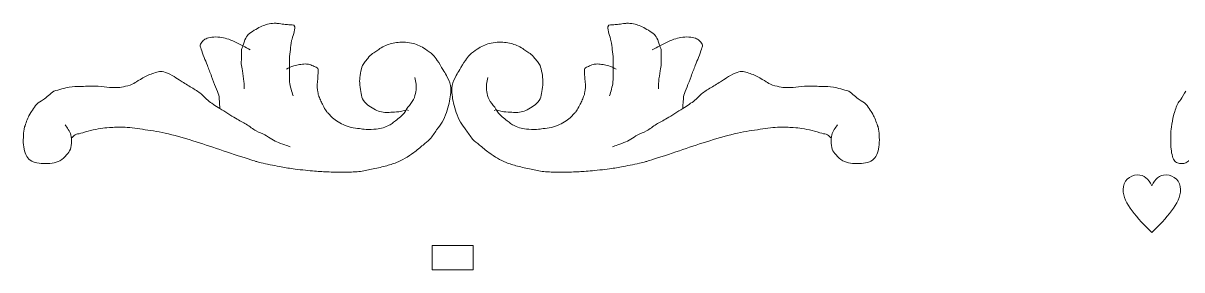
# Model space of a CAD drawing. Header units: millimetres. Extents: x -244 to 210, y -105 to 169.
# Drawn here: x -227.9 to -123.4, y 146.6 to 168.9 of the extents above; entities that cross this region are included whole.
import ezdxf

# ---------------------------------------------------------------- set-up
doc = ezdxf.new("R2010")
doc.units = ezdxf.units.MM
doc.header["$MEASUREMENT"] = 0
doc.layers.add('Camada 1', color=7, linetype='Continuous')

msp = doc.modelspace()

# ---------------------------------------------------------------- linework, layer by layer
at = {"layer": 'Camada 1', "color": 240, "lineweight": 9}
msp.add_lwpolyline([(-191.0017, 146.6117), (-187.2893, 146.6117), (-187.2893, 148.8117), (-191.0017, 148.8117), (-191.0017, 146.6117)], close=True, dxfattribs=at)
at = {"layer": 'Camada 1', "color": 250, "lineweight": 9}
for points, knots in [([(-207.9451, 162.9429), (-207.9538, 163.1602), (-207.9451, 163.3274), (-207.9712, 163.5949), (-207.9712, 163.5949), (-207.9973, 163.8624), (-208.0625, 164.2786), (-208.1017, 164.5458), (-208.1017, 164.5458), (-208.1408, 164.8129), (-208.193, 164.9748), (-208.2061, 165.1978), (-208.2061, 165.1978), (-208.2191, 165.4208), (-208.1843, 165.6642), (-208.18, 165.877), (-208.18, 165.877), (-208.1756, 166.0898), (-208.1975, 166.3188), (-208.18, 166.4747), (-208.18, 166.4747), (-208.1624, 166.6305), (-208.1365, 166.6286), (-208.0756, 166.8007), (-208.0756, 166.8007), (-208.0147, 166.9728), (-207.9162, 167.3188), (-207.8147, 167.5071), (-207.8147, 167.5071), (-207.7132, 167.6954), (-207.6293, 167.782), (-207.4755, 167.9146), (-207.4755, 167.9146), (-207.3218, 168.0472), (-207.0894, 168.1839), (-206.9015, 168.295), (-206.9015, 168.295), (-206.7137, 168.4059), (-206.5269, 168.503), (-206.3496, 168.5803), (-206.3496, 168.5803), (-206.1722, 168.6576), (-206.0234, 168.7143), (-205.8395, 168.7577), (-205.8395, 168.7577), (-205.6556, 168.801), (-205.4062, 168.8281), (-205.2509, 168.8395), (-205.2509, 168.8395), (-205.0956, 168.8509), (-205.0547, 168.8396), (-204.9107, 168.8259), (-204.9107, 168.8259), (-204.7668, 168.8123), (-204.5532, 168.7781), (-204.3875, 168.7577), (-204.3875, 168.7577), (-204.2219, 168.7372), (-204.0833, 168.7442), (-203.9167, 168.7031), (-203.9167, 168.7031), (-203.7499, 168.662), (-203.4462, 168.8134), (-203.3935, 168.512), (-203.3935, 168.512), (-203.3408, 168.2107), (-203.6027, 167.6253), (-203.6682, 167.284), (-203.6682, 167.284), (-203.7336, 166.9427), (-203.7532, 166.7451), (-203.7859, 166.4653), (-203.7859, 166.4653), (-203.8185, 166.1855), (-203.8514, 165.9472), (-203.8644, 165.6057), (-203.8644, 165.6057), (-203.8775, 165.2643), (-203.867, 164.7583), (-203.8644, 164.4186), (-203.8644, 164.4186), (-203.8619, 164.0789), (-203.8732, 163.8192), (-203.8489, 163.5677), (-203.8489, 163.5677), (-203.8245, 163.3163), (-203.7706, 163.1287), (-203.7184, 162.9157), (-203.7184, 162.9157), (-203.6662, 162.7027), (-203.5966, 162.4991), (-203.5358, 162.2908)], [0, 0, 0, 0, 0.04166667, 0.04166667, 0.04166667, 0.04166667, 0.08333333, 0.08333333, 0.08333333, 0.08333333, 0.125, 0.125, 0.125, 0.125, 0.16666667, 0.16666667, 0.16666667, 0.16666667, 0.20833333, 0.20833333, 0.20833333, 0.20833333, 0.25, 0.25, 0.25, 0.25, 0.29166667, 0.29166667, 0.29166667, 0.29166667, 0.33333333, 0.33333333, 0.33333333, 0.33333333, 0.375, 0.375, 0.375, 0.375, 0.41666667, 0.41666667, 0.41666667, 0.41666667, 0.45833333, 0.45833333, 0.45833333, 0.45833333, 0.5, 0.5, 0.5, 0.5, 0.54166667, 0.54166667, 0.54166667, 0.54166667, 0.58333333, 0.58333333, 0.58333333, 0.58333333, 0.625, 0.625, 0.625, 0.625, 0.66666667, 0.66666667, 0.66666667, 0.66666667, 0.70833333, 0.70833333, 0.70833333, 0.70833333, 0.75, 0.75, 0.75, 0.75, 0.79166667, 0.79166667, 0.79166667, 0.79166667, 0.83333333, 0.83333333, 0.83333333, 0.83333333, 0.875, 0.875, 0.875, 0.875, 0.91666667, 0.91666667, 0.91666667, 0.91666667, 1, 1, 1, 1]), ([(-170.5964, 162.9429), (-170.5877, 163.1602), (-170.5964, 163.3274), (-170.5703, 163.5949), (-170.5703, 163.5949), (-170.5442, 163.8624), (-170.479, 164.2786), (-170.4398, 164.5458), (-170.4398, 164.5458), (-170.4007, 164.8129), (-170.3486, 164.9748), (-170.3355, 165.1978), (-170.3355, 165.1978), (-170.3225, 165.4208), (-170.3573, 165.6642), (-170.3616, 165.877), (-170.3616, 165.877), (-170.366, 166.0898), (-170.344, 166.3188), (-170.3616, 166.4747), (-170.3616, 166.4747), (-170.3791, 166.6305), (-170.405, 166.6286), (-170.4659, 166.8007), (-170.4659, 166.8007), (-170.5268, 166.9728), (-170.6254, 167.3188), (-170.7268, 167.5071), (-170.7268, 167.5071), (-170.8283, 167.6954), (-170.9123, 167.782), (-171.066, 167.9146), (-171.066, 167.9146), (-171.2198, 168.0472), (-171.4522, 168.1839), (-171.64, 168.295), (-171.64, 168.295), (-171.8279, 168.4059), (-172.0147, 168.503), (-172.192, 168.5803), (-172.192, 168.5803), (-172.3693, 168.6576), (-172.5182, 168.7143), (-172.7021, 168.7577), (-172.7021, 168.7577), (-172.8859, 168.801), (-173.1354, 168.8281), (-173.2907, 168.8395), (-173.2907, 168.8395), (-173.446, 168.8509), (-173.4868, 168.8396), (-173.6308, 168.8259), (-173.6308, 168.8259), (-173.7748, 168.8123), (-173.9884, 168.7781), (-174.154, 168.7577), (-174.154, 168.7577), (-174.3197, 168.7372), (-174.4582, 168.7442), (-174.6249, 168.7031), (-174.6249, 168.7031), (-174.7916, 168.662), (-175.0953, 168.8134), (-175.1481, 168.512), (-175.1481, 168.512), (-175.2008, 168.2107), (-174.9388, 167.6253), (-174.8734, 167.284), (-174.8734, 167.284), (-174.8079, 166.9427), (-174.7884, 166.7451), (-174.7557, 166.4653), (-174.7557, 166.4653), (-174.723, 166.1855), (-174.6902, 165.9472), (-174.6771, 165.6057), (-174.6771, 165.6057), (-174.6641, 165.2643), (-174.6746, 164.7583), (-174.6771, 164.4186), (-174.6771, 164.4186), (-174.6797, 164.0789), (-174.6683, 163.8192), (-174.6927, 163.5677), (-174.6927, 163.5677), (-174.7171, 163.3163), (-174.771, 163.1287), (-174.8232, 162.9157), (-174.8232, 162.9157), (-174.8753, 162.7027), (-174.9449, 162.4991), (-175.0058, 162.2908)], [0, 0, 0, 0, 0.04166667, 0.04166667, 0.04166667, 0.04166667, 0.08333333, 0.08333333, 0.08333333, 0.08333333, 0.125, 0.125, 0.125, 0.125, 0.16666667, 0.16666667, 0.16666667, 0.16666667, 0.20833333, 0.20833333, 0.20833333, 0.20833333, 0.25, 0.25, 0.25, 0.25, 0.29166667, 0.29166667, 0.29166667, 0.29166667, 0.33333333, 0.33333333, 0.33333333, 0.33333333, 0.375, 0.375, 0.375, 0.375, 0.41666667, 0.41666667, 0.41666667, 0.41666667, 0.45833333, 0.45833333, 0.45833333, 0.45833333, 0.5, 0.5, 0.5, 0.5, 0.54166667, 0.54166667, 0.54166667, 0.54166667, 0.58333333, 0.58333333, 0.58333333, 0.58333333, 0.625, 0.625, 0.625, 0.625, 0.66666667, 0.66666667, 0.66666667, 0.66666667, 0.70833333, 0.70833333, 0.70833333, 0.70833333, 0.75, 0.75, 0.75, 0.75, 0.79166667, 0.79166667, 0.79166667, 0.79166667, 0.83333333, 0.83333333, 0.83333333, 0.83333333, 0.875, 0.875, 0.875, 0.875, 0.91666667, 0.91666667, 0.91666667, 0.91666667, 1, 1, 1, 1]), ([(-207.3973, 166.4475), (-207.6234, 166.5652), (-207.8408, 166.6784), (-208.0756, 166.8007), (-208.0756, 166.8007), (-208.3104, 166.923), (-208.5667, 167.0723), (-208.8062, 167.181), (-208.8062, 167.181), (-209.0457, 167.2898), (-209.2883, 167.3846), (-209.5106, 167.4527), (-209.5106, 167.4527), (-209.7329, 167.5208), (-209.9095, 167.5659), (-210.1368, 167.5886), (-210.1368, 167.5886), (-210.3641, 167.6113), (-210.6572, 167.6114), (-210.8674, 167.5886), (-210.8674, 167.5886), (-211.0776, 167.5658), (-211.2473, 167.5174), (-211.3892, 167.4527), (-211.3892, 167.4527), (-211.531, 167.3882), (-211.6137, 167.3096), (-211.7023, 167.2083), (-211.7023, 167.2083), (-211.7908, 167.1068), (-211.8876, 166.9822), (-211.911, 166.8551), (-211.911, 166.8551), (-211.9345, 166.7279), (-211.8894, 166.6832), (-211.8327, 166.5019), (-211.8327, 166.5019), (-211.7761, 166.3205), (-211.6675, 166.0129), (-211.5719, 165.7683), (-211.5719, 165.7683), (-211.4762, 165.5237), (-211.3718, 165.3201), (-211.2587, 165.0348), (-211.2587, 165.0348), (-211.1457, 164.7495), (-211.0152, 164.3782), (-210.8934, 164.0567), (-210.8934, 164.0567), (-210.7717, 163.7352), (-210.6369, 163.3911), (-210.5282, 163.1059), (-210.5282, 163.1059), (-210.4194, 162.8206), (-210.2982, 162.5598), (-210.2412, 162.3451), (-210.2412, 162.3451), (-210.1842, 162.1305), (-210.2064, 162.0282), (-210.189, 161.8289), (-210.189, 161.8289), (-210.1716, 161.6297), (-210.1542, 161.3761), (-210.1368, 161.1498)], [0, 0, 0, 0, 0.05882353, 0.05882353, 0.05882353, 0.05882353, 0.11764706, 0.11764706, 0.11764706, 0.11764706, 0.17647059, 0.17647059, 0.17647059, 0.17647059, 0.23529412, 0.23529412, 0.23529412, 0.23529412, 0.29411765, 0.29411765, 0.29411765, 0.29411765, 0.35294118, 0.35294118, 0.35294118, 0.35294118, 0.41176471, 0.41176471, 0.41176471, 0.41176471, 0.47058824, 0.47058824, 0.47058824, 0.47058824, 0.52941176, 0.52941176, 0.52941176, 0.52941176, 0.58823529, 0.58823529, 0.58823529, 0.58823529, 0.64705882, 0.64705882, 0.64705882, 0.64705882, 0.70588235, 0.70588235, 0.70588235, 0.70588235, 0.76470588, 0.76470588, 0.76470588, 0.76470588, 0.82352941, 0.82352941, 0.82352941, 0.82352941, 0.88235294, 0.88235294, 0.88235294, 0.88235294, 1, 1, 1, 1]), ([(-171.1443, 166.4475), (-170.9182, 166.5652), (-170.7007, 166.6784), (-170.4659, 166.8007), (-170.4659, 166.8007), (-170.2311, 166.923), (-169.9749, 167.0723), (-169.7354, 167.181), (-169.7354, 167.181), (-169.4959, 167.2898), (-169.2533, 167.3846), (-169.031, 167.4527), (-169.031, 167.4527), (-168.8086, 167.5208), (-168.632, 167.5659), (-168.4047, 167.5886), (-168.4047, 167.5886), (-168.1775, 167.6113), (-167.8844, 167.6114), (-167.6742, 167.5886), (-167.6742, 167.5886), (-167.464, 167.5658), (-167.2943, 167.5174), (-167.1524, 167.4527), (-167.1524, 167.4527), (-167.0105, 167.3882), (-166.9278, 167.3096), (-166.8393, 167.2083), (-166.8393, 167.2083), (-166.7507, 167.1068), (-166.654, 166.9822), (-166.6306, 166.8551), (-166.6306, 166.8551), (-166.6071, 166.7279), (-166.6522, 166.6832), (-166.7088, 166.5019), (-166.7088, 166.5019), (-166.7654, 166.3205), (-166.874, 166.0129), (-166.9697, 165.7683), (-166.9697, 165.7683), (-167.0654, 165.5237), (-167.1698, 165.3201), (-167.2828, 165.0348), (-167.2828, 165.0348), (-167.3959, 164.7495), (-167.5264, 164.3782), (-167.6481, 164.0567), (-167.6481, 164.0567), (-167.7699, 163.7352), (-167.9047, 163.3911), (-168.0133, 163.1059), (-168.0133, 163.1059), (-168.1221, 162.8206), (-168.2434, 162.5598), (-168.3004, 162.3451), (-168.3004, 162.3451), (-168.3574, 162.1305), (-168.3352, 162.0282), (-168.3526, 161.8289), (-168.3526, 161.8289), (-168.3699, 161.6297), (-168.3873, 161.3761), (-168.4047, 161.1498)], [0, 0, 0, 0, 0.05882353, 0.05882353, 0.05882353, 0.05882353, 0.11764706, 0.11764706, 0.11764706, 0.11764706, 0.17647059, 0.17647059, 0.17647059, 0.17647059, 0.23529412, 0.23529412, 0.23529412, 0.23529412, 0.29411765, 0.29411765, 0.29411765, 0.29411765, 0.35294118, 0.35294118, 0.35294118, 0.35294118, 0.41176471, 0.41176471, 0.41176471, 0.41176471, 0.47058824, 0.47058824, 0.47058824, 0.47058824, 0.52941176, 0.52941176, 0.52941176, 0.52941176, 0.58823529, 0.58823529, 0.58823529, 0.58823529, 0.64705882, 0.64705882, 0.64705882, 0.64705882, 0.70588235, 0.70588235, 0.70588235, 0.70588235, 0.76470588, 0.76470588, 0.76470588, 0.76470588, 0.82352941, 0.82352941, 0.82352941, 0.82352941, 0.88235294, 0.88235294, 0.88235294, 0.88235294, 1, 1, 1, 1]), ([(-193.1255, 160.9868), (-193.2902, 161.1146), (-193.7647, 160.8871), (-193.8821, 160.8781), (-193.8821, 160.8781), (-193.9995, 160.869), (-194.3778, 160.8373), (-194.5865, 160.8237), (-194.5865, 160.8237), (-194.7952, 160.8101), (-194.9467, 160.7875), (-195.1344, 160.7966), (-195.1344, 160.7966), (-195.3222, 160.8056), (-195.5198, 160.8233), (-195.7084, 160.8781), (-195.7084, 160.8781), (-195.8971, 160.9329), (-196.0688, 161.0181), (-196.2564, 161.1226), (-196.2564, 161.1226), (-196.4439, 161.227), (-196.6592, 161.3521), (-196.8304, 161.503), (-196.8304, 161.503), (-197.0015, 161.6537), (-197.1708, 161.8137), (-197.2739, 162.0192), (-197.2739, 162.0192), (-197.377, 162.2246), (-197.387, 162.4581), (-197.4305, 162.6983), (-197.4305, 162.6983), (-197.4739, 162.9386), (-197.5261, 163.2176), (-197.5348, 163.4591), (-197.5348, 163.4591), (-197.5435, 163.7005), (-197.5174, 163.8977), (-197.4826, 164.1382), (-197.4826, 164.1382), (-197.4478, 164.3787), (-197.3913, 164.7009), (-197.3261, 164.899), (-197.3261, 164.899), (-197.2609, 165.097), (-197.1679, 165.2003), (-197.0955, 165.3129), (-197.0955, 165.3129), (-197.023, 165.4254), (-196.9963, 165.4516), (-196.8927, 165.5722), (-196.8927, 165.5722), (-196.7891, 165.6927), (-196.6115, 165.9157), (-196.4741, 166.0361), (-196.4741, 166.0361), (-196.3367, 166.1565), (-196.2017, 166.202), (-196.0752, 166.2885), (-196.0752, 166.2885), (-195.9487, 166.3749), (-195.8651, 166.4613), (-195.7155, 166.5546), (-195.7155, 166.5546), (-195.5659, 166.6479), (-195.3565, 166.7709), (-195.1792, 166.8474), (-195.1792, 166.8474), (-195.0018, 166.9238), (-194.8415, 166.9656), (-194.656, 167.0111), (-194.656, 167.0111), (-194.4705, 167.0566), (-194.2773, 167.0998), (-194.0674, 167.1203), (-194.0674, 167.1203), (-193.8575, 167.1407), (-193.6278, 167.1499), (-193.4003, 167.1339), (-193.4003, 167.1339), (-193.1728, 167.118), (-192.9172, 167.0773), (-192.707, 167.0248), (-192.707, 167.0248), (-192.4969, 166.9723), (-192.3305, 166.9068), (-192.1446, 166.8201), (-192.1446, 166.8201), (-191.9587, 166.7334), (-191.7962, 166.643), (-191.5953, 166.5063), (-191.5953, 166.5063), (-191.3943, 166.3695), (-191.1191, 166.1733), (-190.9412, 166.0015), (-190.9412, 166.0015), (-190.7633, 165.8296), (-190.6886, 165.7037), (-190.5358, 165.4829), (-190.5358, 165.4829), (-190.3831, 165.262), (-190.163, 164.9053), (-190.0256, 164.6779), (-190.0256, 164.6779), (-189.8883, 164.4504), (-189.8258, 164.3582), (-189.7118, 164.1185), (-189.7118, 164.1185), (-189.5977, 163.8787), (-189.4051, 163.5343), (-189.3422, 163.2417), (-189.3422, 163.2417), (-189.2793, 162.9491), (-189.3204, 162.6676), (-189.3422, 162.3995), (-189.3422, 162.3995), (-189.364, 162.1314), (-189.4117, 161.9063), (-189.4727, 161.6388), (-189.4727, 161.6388), (-189.5336, 161.3713), (-189.6028, 161.0826), (-189.7075, 160.7966), (-189.7075, 160.7966), (-189.8121, 160.5105), (-189.9504, 160.191), (-190.0989, 159.9272), (-190.0989, 159.9272), (-190.2473, 159.6633), (-190.412, 159.4744), (-190.5946, 159.2208), (-190.5946, 159.2208), (-190.7772, 158.9672), (-190.989, 158.6336), (-191.1947, 158.4058), (-191.1947, 158.4058), (-191.4003, 158.178), (-191.5774, 158.0662), (-191.8209, 157.8624), (-191.8209, 157.8624), (-192.0644, 157.6587), (-192.3859, 157.3826), (-192.6558, 157.1832), (-192.6558, 157.1832), (-192.9257, 156.9838), (-193.1772, 156.8167), (-193.4385, 156.6671), (-193.4385, 156.6671), (-193.6999, 156.5174), (-193.9205, 156.4046), (-194.2213, 156.2867), (-194.2213, 156.2867), (-194.522, 156.1687), (-194.8645, 156.0604), (-195.2388, 155.9607), (-195.2388, 155.9607), (-195.6131, 155.861), (-196.0694, 155.7705), (-196.4651, 155.689), (-196.4651, 155.689), (-196.8608, 155.6075), (-197.1903, 155.517), (-197.6131, 155.4716), (-197.6131, 155.4716), (-198.0359, 155.4263), (-198.5218, 155.4218), (-198.9959, 155.4173), (-198.9959, 155.4173), (-199.4701, 155.4128), (-199.9917, 155.4264), (-200.457, 155.4445), (-200.457, 155.4445), (-200.9224, 155.4626), (-201.2745, 155.4807), (-201.7876, 155.526), (-201.7876, 155.526), (-202.3008, 155.5712), (-203.0355, 155.6482), (-203.5358, 155.7162), (-203.5358, 155.7162), (-204.036, 155.7841), (-204.3098, 155.8429), (-204.7881, 155.9335), (-204.7881, 155.9335), (-205.2665, 156.024), (-205.9793, 156.1599), (-206.4058, 156.2595), (-206.4058, 156.2595), (-206.8323, 156.3591), (-206.771, 156.3501), (-207.3451, 156.5312), (-207.3451, 156.5312), (-207.9191, 156.7123), (-209.028, 157.0745), (-209.8498, 157.3462), (-209.8498, 157.3462), (-210.6717, 157.6179), (-211.4543, 157.9077), (-212.2763, 158.1613), (-212.2763, 158.1613), (-213.0983, 158.4148), (-214.0149, 158.6864), (-214.781, 158.8676), (-214.781, 158.8676), (-215.5471, 159.0489), (-216.2158, 159.1484), (-216.8683, 159.248), (-216.8683, 159.248), (-217.5208, 159.3476), (-218.1544, 159.4336), (-218.6947, 159.4653), (-218.6947, 159.4653), (-219.235, 159.497), (-219.7381, 159.4563), (-220.1036, 159.4382), (-220.1036, 159.4382), (-220.4691, 159.42), (-220.6034, 159.4019), (-220.8863, 159.3567), (-220.8863, 159.3567), (-221.1693, 159.3114), (-221.4994, 159.2389), (-221.7995, 159.1665), (-221.7995, 159.1665), (-222.0996, 159.0941), (-222.4562, 158.9853), (-222.6866, 158.922), (-222.6866, 158.922), (-222.9171, 158.8586), (-223.0355, 158.8626), (-223.1824, 158.7861), (-223.1824, 158.7861), (-223.3292, 158.7097), (-223.4259, 158.5779), (-223.5476, 158.4737)], [0, 0, 0, 0, 0.01666667, 0.01666667, 0.01666667, 0.01666667, 0.03333333, 0.03333333, 0.03333333, 0.03333333, 0.05, 0.05, 0.05, 0.05, 0.06666667, 0.06666667, 0.06666667, 0.06666667, 0.08333333, 0.08333333, 0.08333333, 0.08333333, 0.1, 0.1, 0.1, 0.1, 0.11666667, 0.11666667, 0.11666667, 0.11666667, 0.13333333, 0.13333333, 0.13333333, 0.13333333, 0.15, 0.15, 0.15, 0.15, 0.16666667, 0.16666667, 0.16666667, 0.16666667, 0.18333333, 0.18333333, 0.18333333, 0.18333333, 0.2, 0.2, 0.2, 0.2, 0.21666667, 0.21666667, 0.21666667, 0.21666667, 0.23333333, 0.23333333, 0.23333333, 0.23333333, 0.25, 0.25, 0.25, 0.25, 0.26666667, 0.26666667, 0.26666667, 0.26666667, 0.28333333, 0.28333333, 0.28333333, 0.28333333, 0.3, 0.3, 0.3, 0.3, 0.31666667, 0.31666667, 0.31666667, 0.31666667, 0.33333333, 0.33333333, 0.33333333, 0.33333333, 0.35, 0.35, 0.35, 0.35, 0.36666667, 0.36666667, 0.36666667, 0.36666667, 0.38333333, 0.38333333, 0.38333333, 0.38333333, 0.4, 0.4, 0.4, 0.4, 0.41666667, 0.41666667, 0.41666667, 0.41666667, 0.43333333, 0.43333333, 0.43333333, 0.43333333, 0.45, 0.45, 0.45, 0.45, 0.46666667, 0.46666667, 0.46666667, 0.46666667, 0.48333333, 0.48333333, 0.48333333, 0.48333333, 0.5, 0.5, 0.5, 0.5, 0.51666667, 0.51666667, 0.51666667, 0.51666667, 0.53333333, 0.53333333, 0.53333333, 0.53333333, 0.55, 0.55, 0.55, 0.55, 0.56666667, 0.56666667, 0.56666667, 0.56666667, 0.58333333, 0.58333333, 0.58333333, 0.58333333, 0.6, 0.6, 0.6, 0.6, 0.61666667, 0.61666667, 0.61666667, 0.61666667, 0.63333333, 0.63333333, 0.63333333, 0.63333333, 0.65, 0.65, 0.65, 0.65, 0.66666667, 0.66666667, 0.66666667, 0.66666667, 0.68333333, 0.68333333, 0.68333333, 0.68333333, 0.7, 0.7, 0.7, 0.7, 0.71666667, 0.71666667, 0.71666667, 0.71666667, 0.73333333, 0.73333333, 0.73333333, 0.73333333, 0.75, 0.75, 0.75, 0.75, 0.76666667, 0.76666667, 0.76666667, 0.76666667, 0.78333333, 0.78333333, 0.78333333, 0.78333333, 0.8, 0.8, 0.8, 0.8, 0.81666667, 0.81666667, 0.81666667, 0.81666667, 0.83333333, 0.83333333, 0.83333333, 0.83333333, 0.85, 0.85, 0.85, 0.85, 0.86666667, 0.86666667, 0.86666667, 0.86666667, 0.88333333, 0.88333333, 0.88333333, 0.88333333, 0.9, 0.9, 0.9, 0.9, 0.91666667, 0.91666667, 0.91666667, 0.91666667, 0.93333333, 0.93333333, 0.93333333, 0.93333333, 0.95, 0.95, 0.95, 0.95, 0.96666667, 0.96666667, 0.96666667, 0.96666667, 1, 1, 1, 1]), ([(-185.4161, 160.9868), (-185.2513, 161.1146), (-184.7769, 160.8871), (-184.6595, 160.8781), (-184.6595, 160.8781), (-184.5421, 160.869), (-184.1637, 160.8373), (-183.955, 160.8237), (-183.955, 160.8237), (-183.7463, 160.8101), (-183.5949, 160.7875), (-183.4071, 160.7966), (-183.4071, 160.7966), (-183.2194, 160.8056), (-183.0218, 160.8233), (-182.8331, 160.8781), (-182.8331, 160.8781), (-182.6444, 160.9329), (-182.4727, 161.0181), (-182.2852, 161.1226), (-182.2852, 161.1226), (-182.0977, 161.227), (-181.8823, 161.3521), (-181.7112, 161.503), (-181.7112, 161.503), (-181.54, 161.6537), (-181.3708, 161.8137), (-181.2677, 162.0192), (-181.2677, 162.0192), (-181.1646, 162.2246), (-181.1546, 162.4581), (-181.1111, 162.6983), (-181.1111, 162.6983), (-181.0676, 162.9386), (-181.0154, 163.2176), (-181.0067, 163.4591), (-181.0067, 163.4591), (-180.998, 163.7005), (-181.0241, 163.8977), (-181.0589, 164.1382), (-181.0589, 164.1382), (-181.0937, 164.3787), (-181.1503, 164.7009), (-181.2155, 164.899), (-181.2155, 164.899), (-181.2807, 165.097), (-181.3736, 165.2003), (-181.4461, 165.3129), (-181.4461, 165.3129), (-181.5185, 165.4254), (-181.5453, 165.4516), (-181.6489, 165.5722), (-181.6489, 165.5722), (-181.7524, 165.6927), (-181.93, 165.9157), (-182.0675, 166.0361), (-182.0675, 166.0361), (-182.2049, 166.1565), (-182.3398, 166.202), (-182.4664, 166.2885), (-182.4664, 166.2885), (-182.5928, 166.3749), (-182.6764, 166.4613), (-182.8261, 166.5546), (-182.8261, 166.5546), (-182.9757, 166.6479), (-183.185, 166.7709), (-183.3624, 166.8474), (-183.3624, 166.8474), (-183.5397, 166.9238), (-183.7, 166.9656), (-183.8855, 167.0111), (-183.8855, 167.0111), (-184.071, 167.0566), (-184.2642, 167.0998), (-184.4741, 167.1203), (-184.4741, 167.1203), (-184.684, 167.1407), (-184.9137, 167.1499), (-185.1413, 167.1339), (-185.1413, 167.1339), (-185.3688, 167.118), (-185.6244, 167.0773), (-185.8345, 167.0248), (-185.8345, 167.0248), (-186.0447, 166.9723), (-186.211, 166.9068), (-186.397, 166.8201), (-186.397, 166.8201), (-186.5828, 166.7334), (-186.7453, 166.643), (-186.9463, 166.5063), (-186.9463, 166.5063), (-187.1472, 166.3695), (-187.4224, 166.1733), (-187.6003, 166.0015), (-187.6003, 166.0015), (-187.7782, 165.8296), (-187.853, 165.7037), (-188.0058, 165.4829), (-188.0058, 165.4829), (-188.1585, 165.262), (-188.3785, 164.9053), (-188.5159, 164.6779), (-188.5159, 164.6779), (-188.6533, 164.4504), (-188.7157, 164.3582), (-188.8298, 164.1185), (-188.8298, 164.1185), (-188.9439, 163.8787), (-189.1364, 163.5343), (-189.1993, 163.2417), (-189.1993, 163.2417), (-189.2622, 162.9491), (-189.2211, 162.6676), (-189.1993, 162.3995), (-189.1993, 162.3995), (-189.1775, 162.1314), (-189.1299, 161.9063), (-189.0689, 161.6388), (-189.0689, 161.6388), (-189.0079, 161.3713), (-188.9388, 161.0826), (-188.834, 160.7966), (-188.834, 160.7966), (-188.7294, 160.5105), (-188.5912, 160.191), (-188.4427, 159.9272), (-188.4427, 159.9272), (-188.2942, 159.6633), (-188.1296, 159.4744), (-187.947, 159.2208), (-187.947, 159.2208), (-187.7643, 158.9672), (-187.5525, 158.6336), (-187.3469, 158.4058), (-187.3469, 158.4058), (-187.1412, 158.178), (-186.9642, 158.0662), (-186.7207, 157.8624), (-186.7207, 157.8624), (-186.4771, 157.6587), (-186.1557, 157.3826), (-185.8858, 157.1832), (-185.8858, 157.1832), (-185.6159, 156.9838), (-185.3644, 156.8167), (-185.1031, 156.6671), (-185.1031, 156.6671), (-184.8417, 156.5174), (-184.6211, 156.4046), (-184.3203, 156.2867), (-184.3203, 156.2867), (-184.0196, 156.1687), (-183.677, 156.0604), (-183.3028, 155.9607), (-183.3028, 155.9607), (-182.9285, 155.861), (-182.4722, 155.7705), (-182.0765, 155.689), (-182.0765, 155.689), (-181.6807, 155.6075), (-181.3513, 155.517), (-180.9285, 155.4716), (-180.9285, 155.4716), (-180.5056, 155.4263), (-180.0198, 155.4218), (-179.5456, 155.4173), (-179.5456, 155.4173), (-179.0715, 155.4128), (-178.5499, 155.4264), (-178.0845, 155.4445), (-178.0845, 155.4445), (-177.6191, 155.4626), (-177.2671, 155.4807), (-176.7539, 155.526), (-176.7539, 155.526), (-176.2407, 155.5712), (-175.506, 155.6482), (-175.0058, 155.7162), (-175.0058, 155.7162), (-174.5056, 155.7841), (-174.2317, 155.8429), (-173.7534, 155.9335), (-173.7534, 155.9335), (-173.2751, 156.024), (-172.5622, 156.1599), (-172.1358, 156.2595), (-172.1358, 156.2595), (-171.7093, 156.3591), (-171.7705, 156.3501), (-171.1965, 156.5312), (-171.1965, 156.5312), (-170.6225, 156.7123), (-169.5136, 157.0745), (-168.6918, 157.3462), (-168.6918, 157.3462), (-167.8699, 157.6179), (-167.0873, 157.9077), (-166.2653, 158.1613), (-166.2653, 158.1613), (-165.4433, 158.4148), (-164.5266, 158.6864), (-163.7605, 158.8676), (-163.7605, 158.8676), (-162.9944, 159.0489), (-162.3258, 159.1484), (-161.6733, 159.248), (-161.6733, 159.248), (-161.0207, 159.3476), (-160.3872, 159.4336), (-159.8469, 159.4653), (-159.8469, 159.4653), (-159.3065, 159.497), (-158.8035, 159.4563), (-158.4379, 159.4382), (-158.4379, 159.4382), (-158.0725, 159.42), (-157.9382, 159.4019), (-157.6552, 159.3567), (-157.6552, 159.3567), (-157.3723, 159.3114), (-157.0422, 159.2389), (-156.742, 159.1665), (-156.742, 159.1665), (-156.4419, 159.0941), (-156.0854, 158.9853), (-155.8549, 158.922), (-155.8549, 158.922), (-155.6245, 158.8586), (-155.5061, 158.8626), (-155.3592, 158.7861), (-155.3592, 158.7861), (-155.2124, 158.7097), (-155.1157, 158.5779), (-154.9939, 158.4737)], [0, 0, 0, 0, 0.01666667, 0.01666667, 0.01666667, 0.01666667, 0.03333333, 0.03333333, 0.03333333, 0.03333333, 0.05, 0.05, 0.05, 0.05, 0.06666667, 0.06666667, 0.06666667, 0.06666667, 0.08333333, 0.08333333, 0.08333333, 0.08333333, 0.1, 0.1, 0.1, 0.1, 0.11666667, 0.11666667, 0.11666667, 0.11666667, 0.13333333, 0.13333333, 0.13333333, 0.13333333, 0.15, 0.15, 0.15, 0.15, 0.16666667, 0.16666667, 0.16666667, 0.16666667, 0.18333333, 0.18333333, 0.18333333, 0.18333333, 0.2, 0.2, 0.2, 0.2, 0.21666667, 0.21666667, 0.21666667, 0.21666667, 0.23333333, 0.23333333, 0.23333333, 0.23333333, 0.25, 0.25, 0.25, 0.25, 0.26666667, 0.26666667, 0.26666667, 0.26666667, 0.28333333, 0.28333333, 0.28333333, 0.28333333, 0.3, 0.3, 0.3, 0.3, 0.31666667, 0.31666667, 0.31666667, 0.31666667, 0.33333333, 0.33333333, 0.33333333, 0.33333333, 0.35, 0.35, 0.35, 0.35, 0.36666667, 0.36666667, 0.36666667, 0.36666667, 0.38333333, 0.38333333, 0.38333333, 0.38333333, 0.4, 0.4, 0.4, 0.4, 0.41666667, 0.41666667, 0.41666667, 0.41666667, 0.43333333, 0.43333333, 0.43333333, 0.43333333, 0.45, 0.45, 0.45, 0.45, 0.46666667, 0.46666667, 0.46666667, 0.46666667, 0.48333333, 0.48333333, 0.48333333, 0.48333333, 0.5, 0.5, 0.5, 0.5, 0.51666667, 0.51666667, 0.51666667, 0.51666667, 0.53333333, 0.53333333, 0.53333333, 0.53333333, 0.55, 0.55, 0.55, 0.55, 0.56666667, 0.56666667, 0.56666667, 0.56666667, 0.58333333, 0.58333333, 0.58333333, 0.58333333, 0.6, 0.6, 0.6, 0.6, 0.61666667, 0.61666667, 0.61666667, 0.61666667, 0.63333333, 0.63333333, 0.63333333, 0.63333333, 0.65, 0.65, 0.65, 0.65, 0.66666667, 0.66666667, 0.66666667, 0.66666667, 0.68333333, 0.68333333, 0.68333333, 0.68333333, 0.7, 0.7, 0.7, 0.7, 0.71666667, 0.71666667, 0.71666667, 0.71666667, 0.73333333, 0.73333333, 0.73333333, 0.73333333, 0.75, 0.75, 0.75, 0.75, 0.76666667, 0.76666667, 0.76666667, 0.76666667, 0.78333333, 0.78333333, 0.78333333, 0.78333333, 0.8, 0.8, 0.8, 0.8, 0.81666667, 0.81666667, 0.81666667, 0.81666667, 0.83333333, 0.83333333, 0.83333333, 0.83333333, 0.85, 0.85, 0.85, 0.85, 0.86666667, 0.86666667, 0.86666667, 0.86666667, 0.88333333, 0.88333333, 0.88333333, 0.88333333, 0.9, 0.9, 0.9, 0.9, 0.91666667, 0.91666667, 0.91666667, 0.91666667, 0.93333333, 0.93333333, 0.93333333, 0.93333333, 0.95, 0.95, 0.95, 0.95, 0.96666667, 0.96666667, 0.96666667, 0.96666667, 1, 1, 1, 1]), ([(-204.1359, 164.7087), (-203.9185, 164.8084), (-203.6803, 164.9393), (-203.4836, 165.0076), (-203.4836, 165.0076), (-203.2868, 165.0759), (-203.1359, 165.0891), (-202.9618, 165.1163), (-202.9618, 165.1163), (-202.7877, 165.1434), (-202.5932, 165.1706), (-202.4399, 165.1706), (-202.4399, 165.1706), (-202.2867, 165.1706), (-202.1843, 165.1527), (-202.0486, 165.1163), (-202.0486, 165.1163), (-201.9129, 165.0799), (-201.7533, 165.0123), (-201.6311, 164.9533), (-201.6311, 164.9533), (-201.509, 164.8943), (-201.382, 164.8862), (-201.318, 164.7631), (-201.318, 164.7631), (-201.2541, 164.6401), (-201.2919, 164.4645), (-201.2919, 164.3012), (-201.2919, 164.3012), (-201.2919, 164.138), (-201.305, 163.9662), (-201.318, 163.785), (-201.318, 163.785), (-201.3311, 163.6039), (-201.3753, 163.4251), (-201.3702, 163.2145), (-201.3702, 163.2145), (-201.3652, 163.004), (-201.3156, 162.6917), (-201.2876, 162.5293), (-201.2876, 162.5293), (-201.2595, 162.3668), (-201.2451, 162.36), (-201.2026, 162.2427), (-201.2026, 162.2427), (-201.16, 162.1255), (-201.0946, 161.962), (-201.0325, 161.8266), (-201.0325, 161.8266), (-200.9704, 161.6911), (-200.9094, 161.5798), (-200.8297, 161.4308), (-200.8297, 161.4308), (-200.7501, 161.2819), (-200.634, 161.0528), (-200.5551, 160.9327), (-200.5551, 160.9327), (-200.4762, 160.8126), (-200.4374, 160.7997), (-200.3589, 160.7144), (-200.3589, 160.7144), (-200.2804, 160.6291), (-200.2064, 160.5334), (-200.0842, 160.4207), (-200.0842, 160.4207), (-199.962, 160.3079), (-199.806, 160.1575), (-199.6264, 160.0386), (-199.6264, 160.0386), (-199.4468, 159.9197), (-199.2345, 159.8092), (-199.0117, 159.7112), (-199.0117, 159.7112), (-198.7888, 159.6132), (-198.5353, 159.5134), (-198.2922, 159.4519), (-198.2922, 159.4519), (-198.0492, 159.3902), (-197.782, 159.3722), (-197.5597, 159.3427), (-197.5597, 159.3427), (-197.3374, 159.3132), (-197.2093, 159.2813), (-196.9581, 159.2745), (-196.9581, 159.2745), (-196.7069, 159.2677), (-196.3135, 159.2767), (-196.0555, 159.3018), (-196.0555, 159.3018), (-195.7976, 159.3268), (-195.6117, 159.3675), (-195.4146, 159.4246), (-195.4146, 159.4246), (-195.2175, 159.4817), (-195.0339, 159.5606), (-194.8783, 159.6429), (-194.8783, 159.6429), (-194.7227, 159.7252), (-194.6869, 159.7597), (-194.4859, 159.9158), (-194.4859, 159.9158), (-194.285, 160.0719), (-193.8923, 160.3528), (-193.6733, 160.5792), (-193.6733, 160.5792), (-193.4545, 160.8057), (-193.3491, 161.0323), (-193.1839, 161.2633), (-193.1839, 161.2633), (-193.0186, 161.4942), (-192.802, 161.7268), (-192.6819, 161.9648), (-192.6819, 161.9648), (-192.5617, 162.2029), (-192.5126, 162.4384), (-192.4731, 162.6712), (-192.4731, 162.6712), (-192.4337, 162.904), (-192.4339, 163.1364), (-192.4471, 163.3503), (-192.4471, 163.3503), (-192.4602, 163.5644), (-192.5166, 163.7488), (-192.5514, 163.9481)], [0, 0, 0, 0, 0.03125, 0.03125, 0.03125, 0.03125, 0.0625, 0.0625, 0.0625, 0.0625, 0.09375, 0.09375, 0.09375, 0.09375, 0.125, 0.125, 0.125, 0.125, 0.15625, 0.15625, 0.15625, 0.15625, 0.1875, 0.1875, 0.1875, 0.1875, 0.21875, 0.21875, 0.21875, 0.21875, 0.25, 0.25, 0.25, 0.25, 0.28125, 0.28125, 0.28125, 0.28125, 0.3125, 0.3125, 0.3125, 0.3125, 0.34375, 0.34375, 0.34375, 0.34375, 0.375, 0.375, 0.375, 0.375, 0.40625, 0.40625, 0.40625, 0.40625, 0.4375, 0.4375, 0.4375, 0.4375, 0.46875, 0.46875, 0.46875, 0.46875, 0.5, 0.5, 0.5, 0.5, 0.53125, 0.53125, 0.53125, 0.53125, 0.5625, 0.5625, 0.5625, 0.5625, 0.59375, 0.59375, 0.59375, 0.59375, 0.625, 0.625, 0.625, 0.625, 0.65625, 0.65625, 0.65625, 0.65625, 0.6875, 0.6875, 0.6875, 0.6875, 0.71875, 0.71875, 0.71875, 0.71875, 0.75, 0.75, 0.75, 0.75, 0.78125, 0.78125, 0.78125, 0.78125, 0.8125, 0.8125, 0.8125, 0.8125, 0.84375, 0.84375, 0.84375, 0.84375, 0.875, 0.875, 0.875, 0.875, 0.90625, 0.90625, 0.90625, 0.90625, 0.9375, 0.9375, 0.9375, 0.9375, 1, 1, 1, 1]), ([(-174.4057, 164.7087), (-174.6231, 164.8084), (-174.8612, 164.9393), (-175.058, 165.0076), (-175.058, 165.0076), (-175.2548, 165.0759), (-175.4057, 165.0891), (-175.5798, 165.1163), (-175.5798, 165.1163), (-175.7539, 165.1434), (-175.9484, 165.1706), (-176.1016, 165.1706), (-176.1016, 165.1706), (-176.2548, 165.1706), (-176.3573, 165.1527), (-176.493, 165.1163), (-176.493, 165.1163), (-176.6287, 165.0799), (-176.7883, 165.0123), (-176.9104, 164.9533), (-176.9104, 164.9533), (-177.0326, 164.8943), (-177.1596, 164.8862), (-177.2235, 164.7631), (-177.2235, 164.7631), (-177.2875, 164.6401), (-177.2496, 164.4645), (-177.2496, 164.3012), (-177.2496, 164.3012), (-177.2496, 164.138), (-177.2366, 163.9662), (-177.2235, 163.785), (-177.2235, 163.785), (-177.2105, 163.6039), (-177.1663, 163.4251), (-177.1713, 163.2145), (-177.1713, 163.2145), (-177.1764, 163.004), (-177.2259, 162.6917), (-177.254, 162.5293), (-177.254, 162.5293), (-177.282, 162.3668), (-177.2964, 162.36), (-177.339, 162.2427), (-177.339, 162.2427), (-177.3816, 162.1255), (-177.4469, 161.962), (-177.5091, 161.8266), (-177.5091, 161.8266), (-177.5712, 161.6911), (-177.6322, 161.5798), (-177.7118, 161.4308), (-177.7118, 161.4308), (-177.7914, 161.2819), (-177.9076, 161.0528), (-177.9865, 160.9327), (-177.9865, 160.9327), (-178.0653, 160.8126), (-178.1042, 160.7997), (-178.1827, 160.7144), (-178.1827, 160.7144), (-178.2612, 160.6291), (-178.3351, 160.5334), (-178.4573, 160.4207), (-178.4573, 160.4207), (-178.5796, 160.3079), (-178.7355, 160.1575), (-178.9151, 160.0386), (-178.9151, 160.0386), (-179.0947, 159.9197), (-179.307, 159.8092), (-179.5298, 159.7112), (-179.5298, 159.7112), (-179.7527, 159.6132), (-180.0062, 159.5134), (-180.2493, 159.4519), (-180.2493, 159.4519), (-180.4923, 159.3902), (-180.7595, 159.3722), (-180.9818, 159.3427), (-180.9818, 159.3427), (-181.2041, 159.3132), (-181.3322, 159.2813), (-181.5835, 159.2745), (-181.5835, 159.2745), (-181.8347, 159.2677), (-182.228, 159.2767), (-182.486, 159.3018), (-182.486, 159.3018), (-182.744, 159.3268), (-182.9299, 159.3675), (-183.127, 159.4246), (-183.127, 159.4246), (-183.324, 159.4817), (-183.5076, 159.5606), (-183.6632, 159.6429), (-183.6632, 159.6429), (-183.8188, 159.7252), (-183.8546, 159.7597), (-184.0556, 159.9158), (-184.0556, 159.9158), (-184.2566, 160.0719), (-184.6493, 160.3528), (-184.8682, 160.5792), (-184.8682, 160.5792), (-185.0871, 160.8057), (-185.1924, 161.0323), (-185.3577, 161.2633), (-185.3577, 161.2633), (-185.5229, 161.4942), (-185.7395, 161.7268), (-185.8597, 161.9648), (-185.8597, 161.9648), (-185.9798, 162.2029), (-186.029, 162.4384), (-186.0684, 162.6712), (-186.0684, 162.6712), (-186.1079, 162.904), (-186.1076, 163.1364), (-186.0945, 163.3503), (-186.0945, 163.3503), (-186.0814, 163.5644), (-186.0249, 163.7488), (-185.9901, 163.9481)], [0, 0, 0, 0, 0.03125, 0.03125, 0.03125, 0.03125, 0.0625, 0.0625, 0.0625, 0.0625, 0.09375, 0.09375, 0.09375, 0.09375, 0.125, 0.125, 0.125, 0.125, 0.15625, 0.15625, 0.15625, 0.15625, 0.1875, 0.1875, 0.1875, 0.1875, 0.21875, 0.21875, 0.21875, 0.21875, 0.25, 0.25, 0.25, 0.25, 0.28125, 0.28125, 0.28125, 0.28125, 0.3125, 0.3125, 0.3125, 0.3125, 0.34375, 0.34375, 0.34375, 0.34375, 0.375, 0.375, 0.375, 0.375, 0.40625, 0.40625, 0.40625, 0.40625, 0.4375, 0.4375, 0.4375, 0.4375, 0.46875, 0.46875, 0.46875, 0.46875, 0.5, 0.5, 0.5, 0.5, 0.53125, 0.53125, 0.53125, 0.53125, 0.5625, 0.5625, 0.5625, 0.5625, 0.59375, 0.59375, 0.59375, 0.59375, 0.625, 0.625, 0.625, 0.625, 0.65625, 0.65625, 0.65625, 0.65625, 0.6875, 0.6875, 0.6875, 0.6875, 0.71875, 0.71875, 0.71875, 0.71875, 0.75, 0.75, 0.75, 0.75, 0.78125, 0.78125, 0.78125, 0.78125, 0.8125, 0.8125, 0.8125, 0.8125, 0.84375, 0.84375, 0.84375, 0.84375, 0.875, 0.875, 0.875, 0.875, 0.90625, 0.90625, 0.90625, 0.90625, 0.9375, 0.9375, 0.9375, 0.9375, 1, 1, 1, 1]), ([(-225.114, 162.729), (-224.6523, 162.8469), (-224.1211, 163.016), (-223.7237, 163.0841), (-223.7237, 163.0841), (-223.3262, 163.1522), (-223.1253, 163.1206), (-222.7389, 163.136), (-222.7389, 163.136), (-222.3524, 163.1514), (-221.8064, 163.186), (-221.4047, 163.1769), (-221.4047, 163.1769), (-221.003, 163.1679), (-220.6504, 163.1041), (-220.3321, 163.0814), (-220.3321, 163.0814), (-220.0139, 163.0587), (-219.7444, 163.0337), (-219.495, 163.0404), (-219.495, 163.0404), (-219.2457, 163.0472), (-219.0835, 163.0722), (-218.841, 163.1224), (-218.841, 163.1224), (-218.5985, 163.1725), (-218.2675, 163.2489), (-218.0431, 163.3407), (-218.0431, 163.3407), (-217.8188, 163.4324), (-217.7374, 163.5352), (-217.5068, 163.6682), (-217.5068, 163.6682), (-217.2762, 163.8011), (-216.897, 164.0234), (-216.6596, 164.1382), (-216.6596, 164.1382), (-216.4222, 164.2531), (-216.264, 164.2967), (-216.0856, 164.3556), (-216.0856, 164.3556), (-215.9071, 164.4145), (-215.7673, 164.4822), (-215.5898, 164.4914), (-215.5898, 164.4914), (-215.4124, 164.5007), (-215.2659, 164.4876), (-215.042, 164.4099), (-215.042, 164.4099), (-214.8179, 164.3322), (-214.4944, 164.1611), (-214.2592, 164.0296), (-214.2592, 164.0296), (-214.024, 163.898), (-213.894, 163.785), (-213.633, 163.622), (-213.633, 163.622), (-213.3721, 163.4591), (-212.9938, 163.2417), (-212.6938, 163.0515), (-212.6938, 163.0515), (-212.3937, 162.8613), (-212.0815, 162.6764), (-211.8327, 162.481), (-211.8327, 162.481), (-211.5839, 162.2856), (-211.4901, 162.1058), (-211.2066, 161.8833), (-211.2066, 161.8833), (-210.9231, 161.6608), (-210.55, 161.4169), (-210.1368, 161.1498), (-210.1368, 161.1498), (-209.7236, 160.8826), (-209.1236, 160.5159), (-208.7279, 160.2804), (-208.7279, 160.2804), (-208.3322, 160.0449), (-208.0715, 159.9273), (-207.7625, 159.737), (-207.7625, 159.737), (-207.4535, 159.5468), (-207.1547, 159.2983), (-206.8754, 159.1393), (-206.8754, 159.1393), (-206.5962, 158.9803), (-206.3281, 158.9133), (-206.0927, 158.7861), (-206.0927, 158.7861), (-205.8573, 158.659), (-205.6756, 158.4966), (-205.4665, 158.3786), (-205.4665, 158.3786), (-205.2574, 158.2607), (-205.0624, 158.1704), (-204.8403, 158.0797), (-204.8403, 158.0797), (-204.6182, 157.9891), (-204.3098, 157.8986), (-204.1359, 157.8353), (-204.1359, 157.8353), (-203.9619, 157.7719), (-203.9098, 157.7447), (-203.7967, 157.6994)], [0, 0, 0, 0, 0.03703704, 0.03703704, 0.03703704, 0.03703704, 0.07407407, 0.07407407, 0.07407407, 0.07407407, 0.11111111, 0.11111111, 0.11111111, 0.11111111, 0.14814815, 0.14814815, 0.14814815, 0.14814815, 0.18518519, 0.18518519, 0.18518519, 0.18518519, 0.22222222, 0.22222222, 0.22222222, 0.22222222, 0.25925926, 0.25925926, 0.25925926, 0.25925926, 0.2962963, 0.2962963, 0.2962963, 0.2962963, 0.33333333, 0.33333333, 0.33333333, 0.33333333, 0.37037037, 0.37037037, 0.37037037, 0.37037037, 0.40740741, 0.40740741, 0.40740741, 0.40740741, 0.44444444, 0.44444444, 0.44444444, 0.44444444, 0.48148148, 0.48148148, 0.48148148, 0.48148148, 0.51851852, 0.51851852, 0.51851852, 0.51851852, 0.55555556, 0.55555556, 0.55555556, 0.55555556, 0.59259259, 0.59259259, 0.59259259, 0.59259259, 0.62962963, 0.62962963, 0.62962963, 0.62962963, 0.66666667, 0.66666667, 0.66666667, 0.66666667, 0.7037037, 0.7037037, 0.7037037, 0.7037037, 0.74074074, 0.74074074, 0.74074074, 0.74074074, 0.77777778, 0.77777778, 0.77777778, 0.77777778, 0.81481481, 0.81481481, 0.81481481, 0.81481481, 0.85185185, 0.85185185, 0.85185185, 0.85185185, 0.88888889, 0.88888889, 0.88888889, 0.88888889, 0.92592593, 0.92592593, 0.92592593, 0.92592593, 1, 1, 1, 1]), ([(-153.4276, 162.729), (-153.8892, 162.8469), (-154.4204, 163.016), (-154.8179, 163.0841), (-154.8179, 163.0841), (-155.2154, 163.1522), (-155.4162, 163.1206), (-155.8027, 163.136), (-155.8027, 163.136), (-156.1892, 163.1514), (-156.7351, 163.186), (-157.1368, 163.1769), (-157.1368, 163.1769), (-157.5385, 163.1679), (-157.8911, 163.1041), (-158.2094, 163.0814), (-158.2094, 163.0814), (-158.5277, 163.0587), (-158.7971, 163.0337), (-159.0465, 163.0404), (-159.0465, 163.0404), (-159.2958, 163.0472), (-159.458, 163.0722), (-159.7006, 163.1224), (-159.7006, 163.1224), (-159.9431, 163.1725), (-160.2741, 163.2489), (-160.4985, 163.3407), (-160.4985, 163.3407), (-160.7228, 163.4324), (-160.8041, 163.5352), (-161.0347, 163.6682), (-161.0347, 163.6682), (-161.2653, 163.8011), (-161.6446, 164.0234), (-161.8819, 164.1382), (-161.8819, 164.1382), (-162.1193, 164.2531), (-162.2775, 164.2967), (-162.456, 164.3556), (-162.456, 164.3556), (-162.6344, 164.4145), (-162.7743, 164.4822), (-162.9517, 164.4914), (-162.9517, 164.4914), (-163.1291, 164.5007), (-163.2756, 164.4876), (-163.4996, 164.4099), (-163.4996, 164.4099), (-163.7237, 164.3322), (-164.0471, 164.1611), (-164.2823, 164.0296), (-164.2823, 164.0296), (-164.5176, 163.898), (-164.6476, 163.785), (-164.9085, 163.622), (-164.9085, 163.622), (-165.1695, 163.4591), (-165.5477, 163.2417), (-165.8478, 163.0515), (-165.8478, 163.0515), (-166.1479, 162.8613), (-166.46, 162.6764), (-166.7088, 162.481), (-166.7088, 162.481), (-166.9576, 162.2856), (-167.0515, 162.1058), (-167.335, 161.8833), (-167.335, 161.8833), (-167.6185, 161.6608), (-167.9915, 161.4169), (-168.4047, 161.1498), (-168.4047, 161.1498), (-168.8179, 160.8826), (-169.4179, 160.5159), (-169.8137, 160.2804), (-169.8137, 160.2804), (-170.2094, 160.0449), (-170.4701, 159.9273), (-170.779, 159.737), (-170.779, 159.737), (-171.088, 159.5468), (-171.3869, 159.2983), (-171.6661, 159.1393), (-171.6661, 159.1393), (-171.9454, 158.9803), (-172.2134, 158.9133), (-172.4489, 158.7861), (-172.4489, 158.7861), (-172.6843, 158.659), (-172.8659, 158.4966), (-173.075, 158.3786), (-173.075, 158.3786), (-173.2842, 158.2607), (-173.4792, 158.1704), (-173.7012, 158.0797), (-173.7012, 158.0797), (-173.9233, 157.9891), (-174.2317, 157.8986), (-174.4057, 157.8353), (-174.4057, 157.8353), (-174.5796, 157.7719), (-174.6318, 157.7447), (-174.7449, 157.6994)], [0, 0, 0, 0, 0.03703704, 0.03703704, 0.03703704, 0.03703704, 0.07407407, 0.07407407, 0.07407407, 0.07407407, 0.11111111, 0.11111111, 0.11111111, 0.11111111, 0.14814815, 0.14814815, 0.14814815, 0.14814815, 0.18518519, 0.18518519, 0.18518519, 0.18518519, 0.22222222, 0.22222222, 0.22222222, 0.22222222, 0.25925926, 0.25925926, 0.25925926, 0.25925926, 0.2962963, 0.2962963, 0.2962963, 0.2962963, 0.33333333, 0.33333333, 0.33333333, 0.33333333, 0.37037037, 0.37037037, 0.37037037, 0.37037037, 0.40740741, 0.40740741, 0.40740741, 0.40740741, 0.44444444, 0.44444444, 0.44444444, 0.44444444, 0.48148148, 0.48148148, 0.48148148, 0.48148148, 0.51851852, 0.51851852, 0.51851852, 0.51851852, 0.55555556, 0.55555556, 0.55555556, 0.55555556, 0.59259259, 0.59259259, 0.59259259, 0.59259259, 0.62962963, 0.62962963, 0.62962963, 0.62962963, 0.66666667, 0.66666667, 0.66666667, 0.66666667, 0.7037037, 0.7037037, 0.7037037, 0.7037037, 0.74074074, 0.74074074, 0.74074074, 0.74074074, 0.77777778, 0.77777778, 0.77777778, 0.77777778, 0.81481481, 0.81481481, 0.81481481, 0.81481481, 0.85185185, 0.85185185, 0.85185185, 0.85185185, 0.88888889, 0.88888889, 0.88888889, 0.88888889, 0.92592593, 0.92592593, 0.92592593, 0.92592593, 1, 1, 1, 1]), ([(-224.0955, 159.6827), (-223.9999, 159.5469), (-223.8959, 159.4298), (-223.8086, 159.2752), (-223.8086, 159.2752), (-223.7212, 159.1206), (-223.6222, 158.9428), (-223.5737, 158.759), (-223.5737, 158.759), (-223.5252, 158.5751), (-223.5129, 158.4029), (-223.5216, 158.1885), (-223.5216, 158.1885), (-223.5302, 157.974), (-223.5501, 157.691), (-223.6259, 157.4821), (-223.6259, 157.4821), (-223.7017, 157.2731), (-223.8071, 157.1396), (-223.9651, 156.9659), (-223.9651, 156.9659), (-224.1231, 156.7922), (-224.3433, 156.5744), (-224.5652, 156.4497), (-224.5652, 156.4497), (-224.787, 156.3249), (-225.0198, 156.2734), (-225.2696, 156.2324), (-225.2696, 156.2324), (-225.5195, 156.1913), (-225.7953, 156.1961), (-226.0524, 156.2052), (-226.0524, 156.2052), (-226.3095, 156.2143), (-226.5877, 156.2222), (-226.809, 156.2867), (-226.809, 156.2867), (-227.0303, 156.3512), (-227.2037, 156.4354), (-227.3569, 156.5855), (-227.3569, 156.5855), (-227.5101, 156.7357), (-227.6123, 156.9357), (-227.6961, 157.1561), (-227.6961, 157.1561), (-227.7799, 157.3765), (-227.8264, 157.6209), (-227.8526, 157.8896), (-227.8526, 157.8896), (-227.8789, 158.1583), (-227.87, 158.4911), (-227.8526, 158.759), (-227.8526, 158.759), (-227.8352, 159.0267), (-227.8314, 159.2008), (-227.7483, 159.4925), (-227.7483, 159.4925), (-227.6651, 159.7843), (-227.4747, 160.2433), (-227.3569, 160.4978), (-227.3569, 160.4978), (-227.2391, 160.7522), (-227.1613, 160.8372), (-227.0438, 161.0139), (-227.0438, 161.0139), (-226.9264, 161.1906), (-226.8202, 161.3964), (-226.6525, 161.5573), (-226.6525, 161.5573), (-226.4848, 161.7182), (-226.309, 161.7694), (-226.0524, 161.9648), (-226.0524, 161.9648), (-225.7958, 162.1602), (-225.4267, 162.4742), (-225.114, 162.729)], [0, 0, 0, 0, 0.05, 0.05, 0.05, 0.05, 0.1, 0.1, 0.1, 0.1, 0.15, 0.15, 0.15, 0.15, 0.2, 0.2, 0.2, 0.2, 0.25, 0.25, 0.25, 0.25, 0.3, 0.3, 0.3, 0.3, 0.35, 0.35, 0.35, 0.35, 0.4, 0.4, 0.4, 0.4, 0.45, 0.45, 0.45, 0.45, 0.5, 0.5, 0.5, 0.5, 0.55, 0.55, 0.55, 0.55, 0.6, 0.6, 0.6, 0.6, 0.65, 0.65, 0.65, 0.65, 0.7, 0.7, 0.7, 0.7, 0.75, 0.75, 0.75, 0.75, 0.8, 0.8, 0.8, 0.8, 0.85, 0.85, 0.85, 0.85, 0.9, 0.9, 0.9, 0.9, 1, 1, 1, 1]), ([(-154.446, 159.6827), (-154.5417, 159.5469), (-154.6457, 159.4298), (-154.733, 159.2752), (-154.733, 159.2752), (-154.8204, 159.1206), (-154.9193, 158.9428), (-154.9678, 158.759), (-154.9678, 158.759), (-155.0164, 158.5751), (-155.0287, 158.4029), (-155.02, 158.1885), (-155.02, 158.1885), (-155.0113, 157.974), (-154.9914, 157.691), (-154.9156, 157.4821), (-154.9156, 157.4821), (-154.8399, 157.2731), (-154.7345, 157.1396), (-154.5764, 156.9659), (-154.5764, 156.9659), (-154.4185, 156.7922), (-154.1982, 156.5744), (-153.9764, 156.4497), (-153.9764, 156.4497), (-153.7545, 156.3249), (-153.5218, 156.2734), (-153.2719, 156.2324), (-153.2719, 156.2324), (-153.022, 156.1913), (-152.7463, 156.1961), (-152.4892, 156.2052), (-152.4892, 156.2052), (-152.2321, 156.2143), (-151.9539, 156.2222), (-151.7326, 156.2867), (-151.7326, 156.2867), (-151.5112, 156.3512), (-151.3378, 156.4354), (-151.1846, 156.5855), (-151.1846, 156.5855), (-151.0314, 156.7357), (-150.9292, 156.9357), (-150.8454, 157.1561), (-150.8454, 157.1561), (-150.7617, 157.3765), (-150.7151, 157.6209), (-150.6889, 157.8896), (-150.6889, 157.8896), (-150.6627, 158.1583), (-150.6715, 158.4911), (-150.6889, 158.759), (-150.6889, 158.759), (-150.7063, 159.0267), (-150.7101, 159.2008), (-150.7932, 159.4925), (-150.7932, 159.4925), (-150.8765, 159.7843), (-151.0668, 160.2433), (-151.1846, 160.4978), (-151.1846, 160.4978), (-151.3024, 160.7522), (-151.3802, 160.8372), (-151.4977, 161.0139), (-151.4977, 161.0139), (-151.6152, 161.1906), (-151.7214, 161.3964), (-151.8891, 161.5573), (-151.8891, 161.5573), (-152.0568, 161.7182), (-152.2325, 161.7694), (-152.4892, 161.9648), (-152.4892, 161.9648), (-152.7458, 162.1602), (-153.1148, 162.4742), (-153.4276, 162.729)], [0, 0, 0, 0, 0.05, 0.05, 0.05, 0.05, 0.1, 0.1, 0.1, 0.1, 0.15, 0.15, 0.15, 0.15, 0.2, 0.2, 0.2, 0.2, 0.25, 0.25, 0.25, 0.25, 0.3, 0.3, 0.3, 0.3, 0.35, 0.35, 0.35, 0.35, 0.4, 0.4, 0.4, 0.4, 0.45, 0.45, 0.45, 0.45, 0.5, 0.5, 0.5, 0.5, 0.55, 0.55, 0.55, 0.55, 0.6, 0.6, 0.6, 0.6, 0.65, 0.65, 0.65, 0.65, 0.7, 0.7, 0.7, 0.7, 0.75, 0.75, 0.75, 0.75, 0.8, 0.8, 0.8, 0.8, 0.85, 0.85, 0.85, 0.85, 0.9, 0.9, 0.9, 0.9, 1, 1, 1, 1]), ([(-122.533, 159.6827), (-122.4859, 159.5469), (-122.4346, 159.4298), (-122.3916, 159.2752), (-122.3916, 159.2752), (-122.3486, 159.1206), (-122.2998, 158.9428), (-122.276, 158.759), (-122.276, 158.759), (-122.2522, 158.5751), (-122.2462, 158.4029), (-122.2507, 158.1885), (-122.2507, 158.1885), (-122.2551, 157.974), (-122.2651, 157.691), (-122.3028, 157.4821), (-122.3028, 157.4821), (-122.3403, 157.2731), (-122.3925, 157.1396), (-122.4706, 156.9659), (-122.4706, 156.9659), (-122.5488, 156.7922), (-122.6578, 156.5744), (-122.7674, 156.4497), (-122.7674, 156.4497), (-122.8771, 156.3249), (-122.9921, 156.2734), (-123.1155, 156.2324), (-123.1155, 156.2324), (-123.239, 156.1913), (-123.3752, 156.1961), (-123.5022, 156.2052), (-123.5022, 156.2052), (-123.6291, 156.2143), (-123.7665, 156.2222), (-123.8758, 156.2867), (-123.8758, 156.2867), (-123.9851, 156.3512), (-124.0706, 156.4354), (-124.1462, 156.5855), (-124.1462, 156.5855), (-124.2217, 156.7357), (-124.2721, 156.9357), (-124.3133, 157.1561), (-124.3133, 157.1561), (-124.3545, 157.3765), (-124.3773, 157.6209), (-124.3901, 157.8896), (-124.3901, 157.8896), (-124.4028, 158.1583), (-124.3982, 158.4911), (-124.3894, 158.759), (-124.3894, 158.759), (-124.3806, 159.0267), (-124.3786, 159.2008), (-124.3373, 159.4925), (-124.3373, 159.4925), (-124.296, 159.7843), (-124.2016, 160.2433), (-124.1433, 160.4978), (-124.1433, 160.4978), (-124.0849, 160.7522), (-124.0464, 160.8372), (-123.9882, 161.0139), (-123.9882, 161.0139), (-123.9301, 161.1906), (-123.8775, 161.3964), (-123.7945, 161.5573), (-123.7945, 161.5573), (-123.7116, 161.7182), (-123.6247, 161.7694), (-123.4978, 161.9648), (-123.4978, 161.9648), (-123.3709, 162.1602), (-123.1884, 162.4742), (-123.0338, 162.729)], [0, 0, 0, 0, 0.05, 0.05, 0.05, 0.05, 0.1, 0.1, 0.1, 0.1, 0.15, 0.15, 0.15, 0.15, 0.2, 0.2, 0.2, 0.2, 0.25, 0.25, 0.25, 0.25, 0.3, 0.3, 0.3, 0.3, 0.35, 0.35, 0.35, 0.35, 0.4, 0.4, 0.4, 0.4, 0.45, 0.45, 0.45, 0.45, 0.5, 0.5, 0.5, 0.5, 0.55, 0.55, 0.55, 0.55, 0.6, 0.6, 0.6, 0.6, 0.65, 0.65, 0.65, 0.65, 0.7, 0.7, 0.7, 0.7, 0.75, 0.75, 0.75, 0.75, 0.8, 0.8, 0.8, 0.8, 0.85, 0.85, 0.85, 0.85, 0.9, 0.9, 0.9, 0.9, 1, 1, 1, 1])]:
    msp.add_open_spline(points, degree=3, knots=knots, dxfattribs=at)
at = {"layer": 'Camada 1', "color": 2, "lineweight": 9}
msp.add_open_spline([(-126.1023, 154.1914), (-125.7782, 154.8396), (-125.4542, 155.1637), (-124.8058, 155.1637), (-124.8058, 155.1637), (-124.0902, 155.1637), (-123.5094, 154.5829), (-123.5094, 153.8673), (-123.5094, 153.8673), (-123.5094, 152.5708), (-124.8058, 151.2743), (-126.1023, 149.9779), (-126.1023, 149.9779), (-127.3988, 151.2743), (-128.6952, 152.5708), (-128.6952, 153.8673), (-128.6952, 153.8673), (-128.6952, 154.5829), (-128.1144, 155.1637), (-127.3988, 155.1637), (-127.3988, 155.1637), (-126.7505, 155.1637), (-126.4264, 154.8396), (-126.1023, 154.1914)], degree=3, knots=[0, 0, 0, 0, 0.14285714, 0.14285714, 0.14285714, 0.14285714, 0.28571429, 0.28571429, 0.28571429, 0.28571429, 0.42857143, 0.42857143, 0.42857143, 0.42857143, 0.57142857, 0.57142857, 0.57142857, 0.57142857, 0.71428571, 0.71428571, 0.71428571, 0.71428571, 1, 1, 1, 1], dxfattribs=at)

doc.saveas('drawing.dxf')
